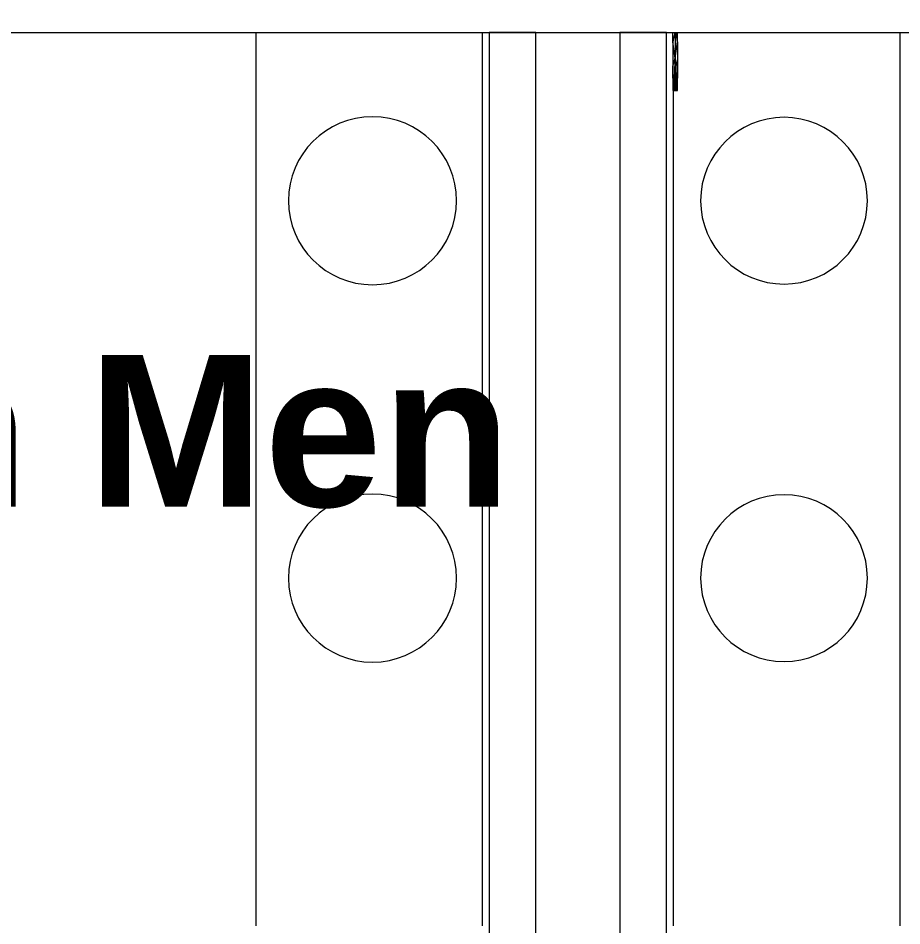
# Model space of a CAD drawing. Header units: inches. Extents: x 21806 to 26875, y -23174 to -20350.
# Drawn here: x 25451.9 to 25546.6, y -22519.3 to -22422.1 of the extents above; entities that cross this region are included whole.
import ezdxf

# ---------------------------------------------------------------- set-up
doc = ezdxf.new("R2010")
doc.units = ezdxf.units.IN
doc.header["$MEASUREMENT"] = 0
for name, color, linetype, lineweight in [('A-ANNO-DIMS', 211, 'Continuous', 9), ('A-ANNO-DIMS-128', 211, 'Continuous', 9), ('A-GENM', 13, 'Continuous', 9), ('A-WALL', 113, 'Continuous', 13), ('I-FURN', 30, 'Continuous', 9), ('M-AREA-IDEN', 171, 'Continuous', 9)]:
    doc.layers.add(name, color=color, linetype=linetype, lineweight=lineweight)
doc.styles.add('Arial', font='arial.ttf', dxfattribs={"height": 11.802395})
doc.styles.add('Arial_B_1', font='arialbd.ttf', dxfattribs={"height": 16.236099})
doc.dimstyles.new('Linear_-_3_32__Arial_3', dxfattribs={"dimscale": 12, "dimtxt": 12, "dimasz": 1.333333, "dimexe": 1, "dimexo": 0.666667, "dimgap": 0.666667, "dimtad": 1, "dimdec": 0, "dimzin": 1, "dimdsep": 46, "dimlunit": 4, "dimtxsty": 'Arial', "dimblk1": 'OBLIQUE', "dimblk2": 'OBLIQUE', "dimsah": 1, "dimcen": 0.09, "dimdle": 1, "dimazin": 0, "dimtfac": 1, "dimtdec": 4, "dimtix": 1, "dimtmove": 0, "dimatfit": 3, "dimfxl": 1, "dimtvp": 1, "dimtfill": 1, "dimfrac": 2, "dimtolj": 1, "dimtzin": 0, "dimarcsym": 2})

# ---------------------------------------------------------------- blocks, each defined once
blk = doc.blocks.new('Vanity Counter _Floor Plan0')
at = {"layer": 'I-FURN', "color": 7}
for p, q in [((25546.39, -22519.303), (25546.39, -22423.631)), ((25522.14, -22519.303), (25522.14, -22429.811))]:
    blk.add_line(p, q, dxfattribs=at)
for centre, start, end in [((25533.961, -22441.631), 90, 270), ((25533.961, -22441.631), 270, 90), ((25533.961, -22482.053), 90, 270), ((25533.961, -22482.053), 270, 90)]:
    blk.add_arc(centre, 8.93, start, end, dxfattribs=at)
blk = doc.blocks.new('Vanity Counter _Floor Plan1')
at = {"layer": 'I-FURN', "color": 7}
for p, q in [((25477.39, -22423.631), (25477.39, -22519.303)), ((25501.64, -22423.631), (25501.64, -22519.303))]:
    blk.add_line(p, q, dxfattribs=at)
for centre, start, end in [((25489.89, -22441.631), 90, 270), ((25489.89, -22441.631), 270, 90), ((25489.89, -22482.053), 90, 270), ((25489.89, -22482.053), 270, 90)]:
    blk.add_arc(centre, 9, start, end, dxfattribs=at)
blk = doc.blocks.new('Drinking_Founta_Floor Plan0')
at = {"layer": 'A-GENM'}
for p, q in [((26.742, 6.68), (26.5, 5.696)), ((26.5, 5.696), (26.5, 6.68)), ((26.75, 6.68), (26.75, 3.964)), ((27, 5.696), (26.858, 6.68)), ((27, 5.696), (27, 6.68)), ((26.5, 5.696), (26.502, 3.098)), ((26.75, 3.964), (26.5, 5.696)), ((26.75, 3.964), (27, 5.696)), ((27, 5.696), (26.998, 3.098)), ((26.502, 3.098), (26.75, 3.964)), ((26.75, 3.964), (26.573, 0.5)), ((26.75, 3.964), (26.625, 0.5)), ((26.685, 0.5), (26.75, 3.964)), ((26.998, 3.098), (26.75, 3.964)), ((26.75, 3.964), (26.875, 0.5)), ((26.815, 0.5), (26.75, 3.964)), ((26.75, 3.964), (26.75, 0.5)), ((26.502, 3.098), (26.5, 0.5)), ((26.533, 0.5), (26.502, 3.098)), ((26.502, 3.098), (26.509, 0.5)), ((26.573, 0.5), (26.502, 3.098)), ((26.998, 3.098), (26.875, 0.5)), ((26.927, 0.5), (26.998, 3.098)), ((26.967, 0.5), (26.998, 3.098)), ((26.998, 3.098), (26.991, 0.5)), ((27, 0.5), (26.998, 3.098)), ((26.509, 0.5), (26.5, 0.5)), ((26.509, 0.5), (26.533, 0.5)), ((26.573, 0.5), (26.533, 0.5)), ((26.625, 0.5), (26.573, 0.5)), ((26.625, 0.5), (26.685, 0.5)), ((26.685, 0.5), (26.75, 0.5)), ((26.75, 0.5), (26.815, 0.5)), ((26.815, 0.5), (26.875, 0.5)), ((26.875, 0.5), (26.927, 0.5)), ((26.927, 0.5), (26.967, 0.5)), ((26.967, 0.5), (26.991, 0.5)), ((26.991, 0.5), (27, 0.5))]:
    blk.add_line(p, q, dxfattribs=at)
blk = doc.blocks.new('Locker Rooms_Ryan_ifc-1-First Floor Plan')
at = {"layer": 'A-WALL', "color": 250}
for p, q in [((25445.927, -22423.631), (25582.854, -22423.631)), ((25502.39, -22423.631), (25502.39, -22796.803)), ((25507.39, -22423.631), (25502.39, -22423.631)), ((25507.39, -22796.803), (25507.39, -22423.631)), ((25516.39, -22423.631), (25516.39, -22796.803)), ((25521.39, -22423.631), (25516.39, -22423.631)), ((25521.39, -22796.803), (25521.39, -22423.631))]:
    blk.add_line(p, q, dxfattribs=at)
at = {"lineweight": 9}
for name, p in [('Drinking_Founta_Floor Plan0', (25495.539, -22430.311)), ('Vanity Counter _Floor Plan1', (0, 0)), ('Vanity Counter _Floor Plan0', (0, 0))]:
    blk.add_blockref(name, p, dxfattribs=at)
blk = doc.blocks.new('DIMBLOCK18-First Floor Plan')
at = {"layer": 'A-ANNO-DIMS-128'}
for p, q in [((25511.89, -22302.625), (25511.89, -22287.777)), ((25849.64, -22596.412), (25849.64, -22287.777)), ((25511.89, -22299.777), (25849.64, -22299.777)), ((25511.89, -22299.777), (25511.89, -22302.625)), ((25849.64, -22299.777), (25849.64, -22596.412))]:
    blk.add_line(p, q, dxfattribs=at)
at = {"layer": 'A-ANNO-DIMS-128', "lineweight": 50}
for p, q in [((25511.89, -22299.777), (25519.89, -22291.777)), ((25849.64, -22299.777), (25857.64, -22291.777)), ((25511.89, -22299.777), (25503.89, -22307.777)), ((25849.64, -22299.777), (25841.64, -22307.777))]:
    blk.add_line(p, q, dxfattribs=at)
at = {"layer": 'A-ANNO-DIMS-128', "color": 0, "insert": (25655.288, -22276.467), "char_height": 11.8024, "width": 61.14462, "attachment_point": 1, "line_spacing_factor": 0.938532, "style": 'Arial', "bg_fill": 3, "box_fill_scale": 1.25, "bg_fill_color": 0, "bg_fill_transparency": 0}
blk.add_mtext('28\' - 2"', dxfattribs=at)
blk = doc.blocks.new('_Oblique')
at = {"color": 0, "linetype": 'ByBlock', "lineweight": -2}
blk.add_line((-0.5, -0.5), (0.5, 0.5), dxfattribs=at)

msp = doc.modelspace()

# ---------------------------------------------------------------- texts
at = {"layer": 'M-AREA-IDEN', "insert": (25406.463, -22458.16), "char_height": 16.2361, "width": 228.096, "attachment_point": 2, "line_spacing_factor": 0.938532, "style": 'Arial_B_1'}
msp.add_mtext('Locker Room Men', dxfattribs=at)

# ---------------------------------------------------------------- dimensions: what is measured, and where the dimension line sits
at = {"layer": 'A-ANNO-DIMS'}
dim = msp.add_linear_dim(base=(25849.64, -22299.777), p1=(25511.89, -22310.625), p2=(25849.64, -22604.412), dimstyle='Linear_-_3_32__Arial_3', override={"dimpost": '<>', "dimfxl": 447.644825}, dxfattribs=at)
dim.commit()
dim.dimension.update_dxf_attribs({"geometry": 'DIMBLOCK18-First Floor Plan', "text_midpoint": (25680.765, -22285.751)})

# ---------------------------------------------------------------- next in the draw order: block references
at = {"lineweight": 5}
msp.add_blockref('Locker Rooms_Ryan_ifc-1-First Floor Plan', (0, 0), dxfattribs=at)

doc.saveas('drawing.dxf')
